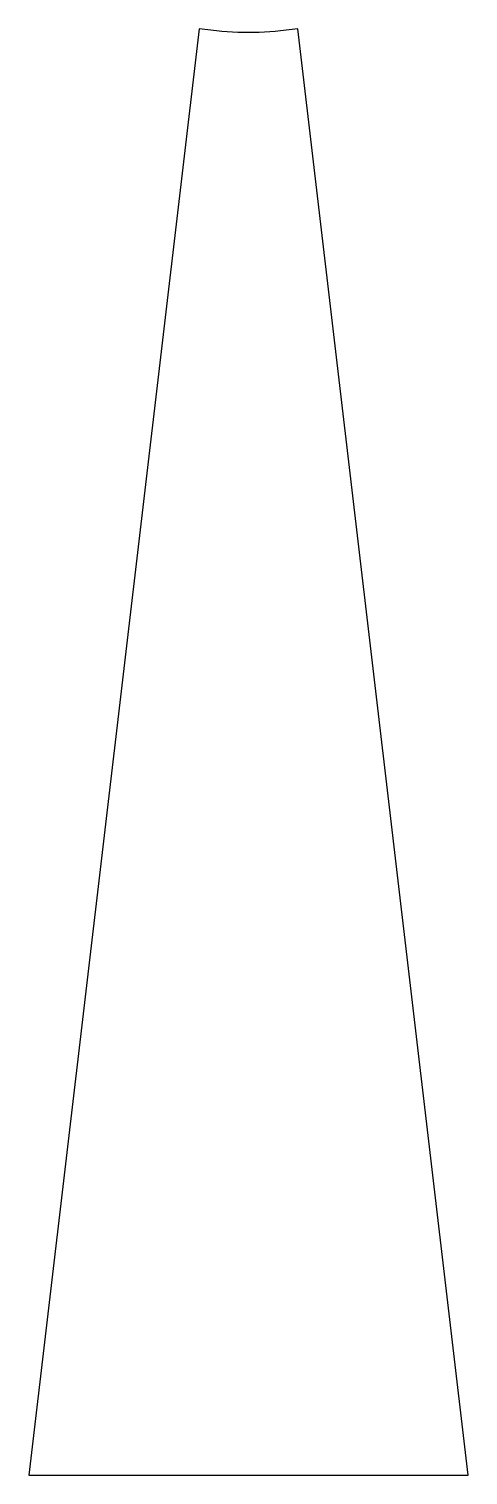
# Model space of a CAD drawing. Extents: x -105 to 105, y 794 to 1486.
import ezdxf

# ---------------------------------------------------------------- set-up
doc = ezdxf.new("R2010")
doc.units = 0
doc.layers.get('0').update_dxf_attribs({"linetype": 'CONTINUOUS'})

msp = doc.modelspace()

# ---------------------------------------------------------------- linework, layer by layer
msp.add_lwpolyline([(23.577, 1485.98), (15.3029, 1485.04), (12.7596, 1484.8), (10.2123, 1484.6), (7.66197, 1484.44), (5.10928, 1484.33), (2.55503, 1484.26), (0, 1484.24), (-2.55503, 1484.26), (-5.10928, 1484.33), (-7.66197, 1484.44), (-10.2123, 1484.6), (-12.7596, 1484.8), (-15.3029, 1485.04), (-23.577, 1485.98), (-105.053, 794), (105.053, 794)], close=True)

doc.saveas('drawing.dxf')
